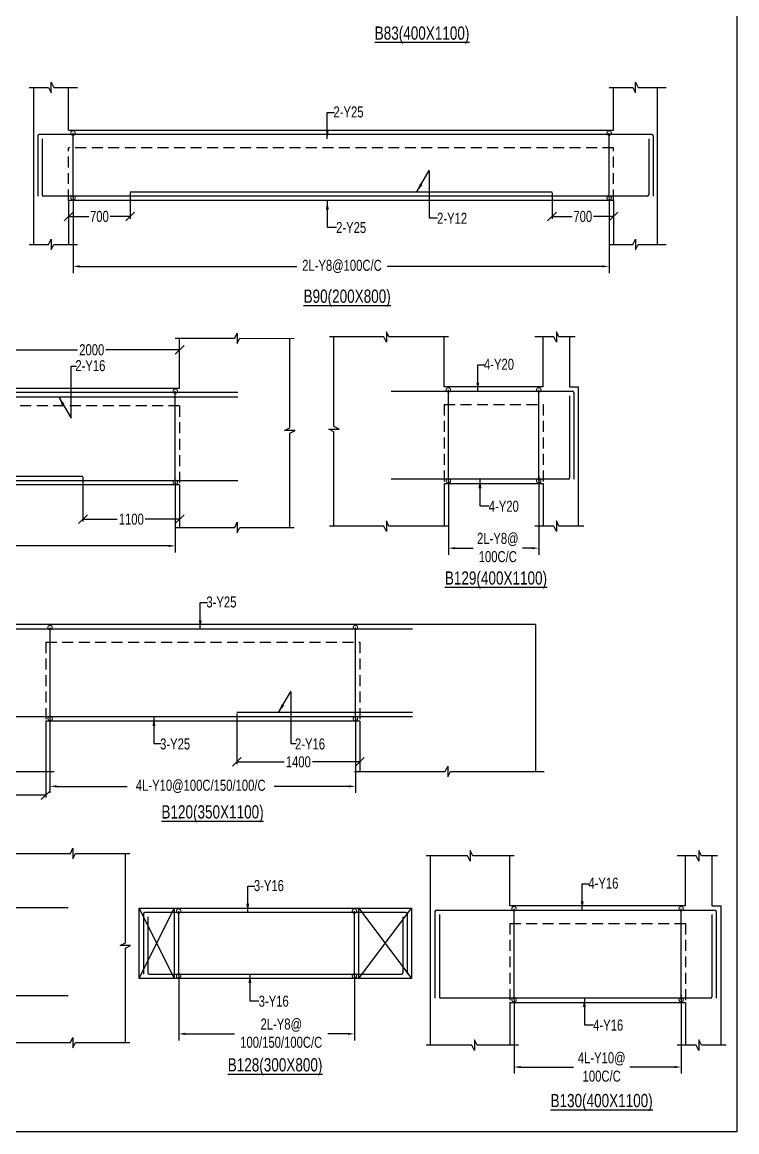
# Model space of a CAD drawing. Header units: millimetres. Extents: x 0 to 31744305, y -21599035 to 0.
# Drawn here: x 31671475 to 31679606, y -21188464 to -21175841 of the extents above; entities that cross this region are included whole.
import ezdxf

# ---------------------------------------------------------------- set-up
doc = ezdxf.new("R2010")
doc.units = ezdxf.units.MM
doc.header["$LTSCALE"] = 1000
doc.header["$MEASUREMENT"] = 0
doc.header["$PDMODE"] = 3
for name, pattern in [('CONTINOUS', [0]), ('CONTINU', [0]), ('HIDDEN', [0.375, 0.25, -0.125])]:
    doc.linetypes.add(name, pattern=pattern)
for name, color, linetype in [('-S-ARROW', 253, 'Continuous'), ('-S-MISC', 8, 'Continuous'), ('-S-STIRUP', 11, 'Continuous'), ('-STR-BEAM', 7, 'CONTINU'), ('-STR-COLUMN', 5, 'HIDDEN'), ('-STR-REINF', 3, 'Continuous'), ('-STR-RF-DIM', 8, 'CONTINOUS'), ('-STR-TEXT', 6, 'Continuous'), ('S-DIM', 7, 'Continuous'), ('SEC TEXT', 9, 'Continuous'), ('SLAB LINE', 254, 'HIDDEN')]:
    doc.layers.add(name, color=color, linetype=linetype)
doc.styles.add('BEAM-LS', font='romans.shx', dxfattribs={"width": 0.8})
doc.styles.add('SOBHA', font='swisscl.ttf')
doc.styles.add('sobha.sed', font='swisscl.ttf')
doc.dimstyles.new('S-50', dxfattribs={"dimscale": 50, "dimtxt": 2.5, "dimasz": 2, "dimexe": 0.5, "dimexo": 0.25, "dimgap": 0.25, "dimtad": 0, "dimdec": 0, "dimrnd": 0.0005, "dimzin": 0, "dimdsep": 46, "dimtxsty": 'sobha.sed', "dimblk": 'OBLIQUE', "dimcen": 0.09, "dimclrd": 8, "dimclre": 8, "dimclrt": 6, "dimadec": 0, "dimazin": 0, "dimtfac": 1, "dimtdec": 0, "dimtofl": 0, "dimtmove": 2, "dimatfit": 3, "dimfxl": 0.18, "dimtolj": 1, "dimtzin": 0, "dimlwd": -1, "dimlwe": -1, "dimarcsym": 0})
doc.dimstyles.new('S-DIM50', dxfattribs={"dimscale": 50, "dimtxt": 2.5, "dimasz": 1.5, "dimexe": 1.5, "dimexo": 1, "dimgap": 0.5, "dimtad": 0, "dimdec": 0, "dimzin": 0, "dimdsep": 46, "dimtxsty": 'SOBHA', "dimcen": 0.09, "dimclrd": 256, "dimclre": 256, "dimclrt": 6, "dimadec": 5, "dimazin": 0, "dimtfac": 1, "dimtdec": 0, "dimtofl": 0, "dimtmove": 0, "dimatfit": 3, "dimfxl": 0.18, "dimtolj": 1, "dimtzin": 0, "dimlwd": -1, "dimlwe": -1, "dimarcsym": 0})
doc.dimstyles.new('STIRUP', dxfattribs={"dimscale": 50, "dimtxt": 2.5, "dimasz": 2.2, "dimexe": 0, "dimexo": 0, "dimgap": 0.5, "dimtad": 0, "dimdec": 0, "dimzin": 0, "dimdsep": 46, "dimtxsty": 'BEAM-LS', "dimblk": 'DOTSMALL', "dimcen": 0.09, "dimclrd": 256, "dimclre": 256, "dimclrt": 256, "dimadec": 5, "dimazin": 0, "dimtfac": 1, "dimtdec": 0, "dimtofl": 0, "dimtmove": 0, "dimatfit": 3, "dimldrblk": 'DOTSMALL', "dimfxl": 0, "dimfxlon": 1, "dimtolj": 1, "dimtzin": 0, "dimlwd": -1, "dimlwe": -1, "dimarcsym": 0})

# ---------------------------------------------------------------- blocks, each defined once
blk = doc.blocks.new('*D145')
at = {"layer": '-STR-RF-DIM', "transparency": 16777216}
for p, q in [((31672054, -21177839), (31672054, -21178694)), ((31678153, -21177845), (31678153, -21178694)), ((31672129, -21178619), (31674600, -21178619)), ((31678078, -21178619), (31675628, -21178619))]:
    blk.add_line(p, q, dxfattribs=at)
for points in [[(31672129, -21178606), (31672129, -21178631), (31672054, -21178619)], [(31678078, -21178606), (31678078, -21178631), (31678153, -21178619)]]:
    blk.add_solid(points, dxfattribs=at)
at = {"layer": 'Defpoints', "color": 0, "transparency": 16777216}
for p in [(31672054, -21177839, 178587), (31678153, -21177845, 178587), (31672054, -21178619)]:
    blk.add_point(p, dxfattribs=at)
at = {"layer": '-STR-RF-DIM', "color": 6, "transparency": 16777216, "insert": (31675114, -21178619), "char_height": 125, "attachment_point": 5, "style": 'SOBHA'}
blk.add_mtext('\\A1;2L-Y8@100C/C', dxfattribs=at)
blk = doc.blocks.new('_DotSmall')
at = {"color": 0, "linetype": 'ByBlock', "const_width": 0.5}
blk.add_lwpolyline([(-0.0625, 0, 1), (0.0625, 0, 1)], format="xyb", close=True, dxfattribs=at)
blk = doc.blocks.new('*D146')
at = {"layer": '-S-STIRUP', "ltscale": 100, "transparency": 16777216}
blk.add_line((31672054, -21177839), (31672054, -21177102), dxfattribs=at)
at = {"layer": 'Defpoints', "color": 0, "linetype": 'CONTINU', "ltscale": 100, "transparency": 16777216}
for p in [(31672054, -21177102), (31672054, -21177102), (31672054, -21177839)]:
    blk.add_point(p, dxfattribs=at)
at = {"layer": '-S-STIRUP', "linetype": 'CONTINU', "ltscale": 100, "transparency": 16777216, "xscale": 100, "yscale": 100, "zscale": 100}
for p, rotation in [((31672054, -21177102), 90), ((31672054, -21177839), 270)]:
    blk.add_blockref('_DotSmall', p, dxfattribs=dict(at, rotation=rotation))
blk = doc.blocks.new('*D144')
at = {"layer": '-S-STIRUP', "ltscale": 100, "transparency": 16777216}
blk.add_line((31678154, -21177839), (31678154, -21177102), dxfattribs=at)
at = {"layer": 'Defpoints', "color": 0, "linetype": 'CONTINU', "ltscale": 100, "transparency": 16777216}
for p in [(31678154, -21177102), (31678154, -21177102), (31678154, -21177839)]:
    blk.add_point(p, dxfattribs=at)
at = {"layer": '-S-STIRUP', "linetype": 'CONTINU', "ltscale": 100, "transparency": 16777216, "xscale": 100, "yscale": 100, "zscale": 100}
for p, rotation in [((31678154, -21177102), 90), ((31678154, -21177839), 270)]:
    blk.add_blockref('_DotSmall', p, dxfattribs=dict(at, rotation=rotation))
blk = doc.blocks.new('_OBLIQUE')
at = {"color": 0, "linetype": 'ByBlock'}
blk.add_line((-0.5, -0.5), (0.5, 0.5), dxfattribs=at)
blk = doc.blocks.new('*D159')
at = {"layer": '-S-STIRUP', "ltscale": 100, "transparency": 16777216}
blk.add_line((31673217, -21181075), (31673217, -21180038), dxfattribs=at)
at = {"layer": 'Defpoints', "color": 0, "linetype": 'CONTINU', "ltscale": 100, "transparency": 16777216}
for p in [(31673217, -21180038), (31673217, -21180038), (31673217, -21181075, 0)]:
    blk.add_point(p, dxfattribs=at)
at = {"layer": '-S-STIRUP', "linetype": 'CONTINU', "ltscale": 100, "transparency": 16777216, "xscale": 100, "yscale": 100, "zscale": 100}
for p, rotation in [((31673217, -21180038), 90), ((31673217, -21181075), 270)]:
    blk.add_blockref('_DotSmall', p, dxfattribs=dict(at, rotation=rotation))
blk = doc.blocks.new('*D161')
at = {"layer": '-STR-RF-DIM', "transparency": 16777216}
for p, q in [((31665717, -21181075), (31665717, -21181873)), ((31673217, -21181075), (31673217, -21181873)), ((31665792, -21181798), (31668575, -21181798)), ((31673142, -21181798), (31670249, -21181798))]:
    blk.add_line(p, q, dxfattribs=at)
for points in [[(31665792, -21181786), (31665792, -21181811), (31665717, -21181798)], [(31673142, -21181786), (31673142, -21181811), (31673217, -21181798)]]:
    blk.add_solid(points, dxfattribs=at)
at = {"layer": 'Defpoints', "color": 0, "transparency": 16777216}
for p in [(31665717, -21181075, 178587), (31673217, -21181075, 178587), (31665717, -21181798)]:
    blk.add_point(p, dxfattribs=at)
at = {"layer": '-STR-RF-DIM', "color": 6, "transparency": 16777216, "insert": (31669412, -21181798), "char_height": 125, "attachment_point": 5, "style": 'SOBHA'}
blk.add_mtext('\\A1;4L-Y10@100/200/100C/C', dxfattribs=at)
blk = doc.blocks.new('*D184')
at = {"layer": '-S-STIRUP', "ltscale": 100, "transparency": 16777216}
blk.add_line((31675267, -21183763), (31675267, -21182727), dxfattribs=at)
at = {"layer": 'Defpoints', "color": 0, "linetype": 'CONTINU', "ltscale": 100, "transparency": 16777216}
for p in [(31675267, -21182727), (31675267, -21182727), (31675267, -21183763)]:
    blk.add_point(p, dxfattribs=at)
at = {"layer": '-S-STIRUP', "linetype": 'CONTINU', "ltscale": 100, "transparency": 16777216, "xscale": 100, "yscale": 100, "zscale": 100}
for p, rotation in [((31675267, -21182727), 90), ((31675267, -21183763), 270)]:
    blk.add_blockref('_DotSmall', p, dxfattribs=dict(at, rotation=rotation))
blk = doc.blocks.new('*D186')
at = {"layer": '-S-STIRUP', "ltscale": 100, "transparency": 16777216}
blk.add_line((31671793, -21183763), (31671793, -21182727), dxfattribs=at)
at = {"layer": 'Defpoints', "color": 0, "linetype": 'CONTINU', "ltscale": 100, "transparency": 16777216}
for p in [(31671793, -21182727), (31671793, -21182727), (31671793, -21183763)]:
    blk.add_point(p, dxfattribs=at)
at = {"layer": '-S-STIRUP', "linetype": 'CONTINU', "ltscale": 100, "transparency": 16777216, "xscale": 100, "yscale": 100, "zscale": 100}
for p, rotation in [((31671793, -21182727), 90), ((31671793, -21183763), 270)]:
    blk.add_blockref('_DotSmall', p, dxfattribs=dict(at, rotation=rotation))
blk = doc.blocks.new('*D188')
at = {"layer": '-STR-RF-DIM', "transparency": 16777216}
for p, q in [((31671791, -21183763), (31671791, -21184609)), ((31675267, -21183763), (31675267, -21184609)), ((31671866, -21184534), (31672671, -21184534)), ((31675192, -21184534), (31674344, -21184534))]:
    blk.add_line(p, q, dxfattribs=at)
for points in [[(31671866, -21184521), (31671866, -21184546), (31671791, -21184534)], [(31675192, -21184521), (31675192, -21184546), (31675267, -21184534)]]:
    blk.add_solid(points, dxfattribs=at)
at = {"layer": 'Defpoints', "color": 0, "transparency": 16777216}
for p in [(31671791, -21183763, 0), (31675267, -21183763, 0), (31675267, -21184534)]:
    blk.add_point(p, dxfattribs=at)
at = {"layer": '-STR-RF-DIM', "color": 6, "transparency": 16777216, "insert": (31673507, -21184534), "char_height": 125, "attachment_point": 5, "style": 'SOBHA'}
blk.add_mtext('\\A1;4L-Y10@100C/150/100/C', dxfattribs=at)
blk = doc.blocks.new('*D207')
at = {"layer": '-STR-RF-DIM', "transparency": 16777216}
for p, q in [((31673256, -21186690), (31673256, -21187425)), ((31675256, -21186690), (31675256, -21187425)), ((31673331, -21187350), (31673893, -21187350)), ((31675181, -21187350), (31674952, -21187350))]:
    blk.add_line(p, q, dxfattribs=at)
for points in [[(31673331, -21187337), (31673331, -21187362), (31673256, -21187350)], [(31675181, -21187337), (31675181, -21187362), (31675256, -21187350)]]:
    blk.add_solid(points, dxfattribs=at)
at = {"layer": 'Defpoints', "color": 0, "transparency": 16777216}
for p in [(31673256, -21186690, 0), (31675256, -21186690, 0), (31675256, -21187350)]:
    blk.add_point(p, dxfattribs=at)
at = {"layer": '-STR-RF-DIM', "color": 6, "transparency": 16777216, "char_height": 125, "attachment_point": 5, "style": 'SOBHA'}
for s, insert in [('\\A1;2L-Y8@', (31674423, -21187251)), ('\\A1;100/150/100C/C', (31674423, -21187446))]:
    blk.add_mtext(s, dxfattribs=dict(at, insert=insert))
blk = doc.blocks.new('*D208')
at = {"layer": '-S-STIRUP', "ltscale": 100, "transparency": 16777216}
blk.add_line((31673256, -21186690), (31673256, -21185953), dxfattribs=at)
at = {"layer": 'Defpoints', "color": 0, "linetype": 'CONTINU', "ltscale": 100, "transparency": 16777216}
for p in [(31673256, -21185953), (31673256, -21185953), (31673256, -21186690, 0)]:
    blk.add_point(p, dxfattribs=at)
at = {"layer": '-S-STIRUP', "linetype": 'CONTINU', "ltscale": 100, "transparency": 16777216, "xscale": 100, "yscale": 100, "zscale": 100}
for p, rotation in [((31673256, -21185953), 90), ((31673256, -21186690), 270)]:
    blk.add_blockref('_DotSmall', p, dxfattribs=dict(at, rotation=rotation))
blk = doc.blocks.new('*D209')
at = {"layer": '-S-STIRUP', "ltscale": 100, "transparency": 16777216}
blk.add_line((31675256, -21186690), (31675256, -21185953), dxfattribs=at)
at = {"layer": 'Defpoints', "color": 0, "linetype": 'CONTINU', "ltscale": 100, "transparency": 16777216}
for p in [(31675256, -21185953), (31675256, -21185953), (31675256, -21186690, 0)]:
    blk.add_point(p, dxfattribs=at)
at = {"layer": '-S-STIRUP', "linetype": 'CONTINU', "ltscale": 100, "transparency": 16777216, "xscale": 100, "yscale": 100, "zscale": 100}
for p, rotation in [((31675256, -21185953), 90), ((31675256, -21186690), 270)]:
    blk.add_blockref('_DotSmall', p, dxfattribs=dict(at, rotation=rotation))
blk = doc.blocks.new('*D210')
at = {"layer": '-STR-RF-DIM', "transparency": 16777216}
for p, q in [((31676325, -21181059), (31676325, -21181899)), ((31677353, -21181002), (31677353, -21181899)), ((31676400, -21181824), (31676605, -21181824)), ((31677278, -21181824), (31677168, -21181824))]:
    blk.add_line(p, q, dxfattribs=at)
for points in [[(31676400, -21181812), (31676400, -21181837), (31676325, -21181824)], [(31677278, -21181812), (31677278, -21181837), (31677353, -21181824)]]:
    blk.add_solid(points, dxfattribs=at)
at = {"layer": 'Defpoints', "color": 0, "transparency": 16777216}
for p in [(31676325, -21181059, 178587), (31677353, -21181002, 178587), (31676325, -21181824)]:
    blk.add_point(p, dxfattribs=at)
at = {"layer": '-STR-RF-DIM', "color": 6, "transparency": 16777216, "char_height": 125, "attachment_point": 5, "style": 'SOBHA'}
for s, insert in [('\\A1;2L-Y8@', (31676887, -21181725)), ('\\A1;100C/C', (31676887, -21181921))]:
    blk.add_mtext(s, dxfattribs=dict(at, insert=insert))
blk = doc.blocks.new('*D211')
at = {"layer": '-S-STIRUP', "ltscale": 100, "transparency": 16777216}
blk.add_line((31677353, -21181059), (31677353, -21180023), dxfattribs=at)
at = {"layer": 'Defpoints', "color": 0, "linetype": 'CONTINU', "ltscale": 100, "transparency": 16777216}
for p in [(31677353, -21180023), (31677353, -21180023), (31677353, -21181059)]:
    blk.add_point(p, dxfattribs=at)
at = {"layer": '-S-STIRUP', "linetype": 'CONTINU', "ltscale": 100, "transparency": 16777216, "xscale": 100, "yscale": 100, "zscale": 100}
for p, rotation in [((31677353, -21180023), 90), ((31677353, -21181059), 270)]:
    blk.add_blockref('_DotSmall', p, dxfattribs=dict(at, rotation=rotation))
blk = doc.blocks.new('*D212')
at = {"layer": '-S-STIRUP', "ltscale": 100, "transparency": 16777216}
blk.add_line((31676325, -21181059), (31676325, -21180023), dxfattribs=at)
at = {"layer": 'Defpoints', "color": 0, "linetype": 'CONTINU', "ltscale": 100, "transparency": 16777216}
for p in [(31676325, -21180023), (31676325, -21180023), (31676325, -21181059)]:
    blk.add_point(p, dxfattribs=at)
at = {"layer": '-S-STIRUP', "linetype": 'CONTINU', "ltscale": 100, "transparency": 16777216, "xscale": 100, "yscale": 100, "zscale": 100}
for p, rotation in [((31676325, -21180023), 90), ((31676325, -21181059), 270)]:
    blk.add_blockref('_DotSmall', p, dxfattribs=dict(at, rotation=rotation))
blk = doc.blocks.new('*D213')
at = {"layer": '-STR-RF-DIM', "transparency": 16777216}
for p, q in [((31677072, -21186962), (31677072, -21187802)), ((31678973, -21186906), (31678973, -21187802)), ((31677147, -21187727), (31677747, -21187727)), ((31678898, -21187727), (31678390, -21187727))]:
    blk.add_line(p, q, dxfattribs=at)
for points in [[(31677147, -21187715), (31677147, -21187740), (31677072, -21187727)], [(31678898, -21187715), (31678898, -21187740), (31678973, -21187727)]]:
    blk.add_solid(points, dxfattribs=at)
at = {"layer": 'Defpoints', "color": 0, "transparency": 16777216}
for p in [(31677072, -21186962, 178587), (31678973, -21186906, 178587), (31677072, -21187727)]:
    blk.add_point(p, dxfattribs=at)
at = {"layer": '-STR-RF-DIM', "color": 6, "transparency": 16777216, "insert": (31678069, -21187727), "char_height": 125, "attachment_point": 5, "style": 'SOBHA'}
blk.add_mtext('\\A1;4L-Y10@\\P100C/C', dxfattribs=at)
blk = doc.blocks.new('*D214')
at = {"layer": '-S-STIRUP', "ltscale": 100, "transparency": 16777216}
blk.add_line((31678973, -21186962), (31678973, -21185926), dxfattribs=at)
at = {"layer": 'Defpoints', "color": 0, "linetype": 'CONTINU', "ltscale": 100, "transparency": 16777216}
for p in [(31678973, -21185926), (31678973, -21185926), (31678973, -21186962)]:
    blk.add_point(p, dxfattribs=at)
at = {"layer": '-S-STIRUP', "linetype": 'CONTINU', "ltscale": 100, "transparency": 16777216, "xscale": 100, "yscale": 100, "zscale": 100}
for p, rotation in [((31678973, -21185926), 90), ((31678973, -21186962), 270)]:
    blk.add_blockref('_DotSmall', p, dxfattribs=dict(at, rotation=rotation))
blk = doc.blocks.new('*D215')
at = {"layer": '-S-STIRUP', "ltscale": 100, "transparency": 16777216}
blk.add_line((31677072, -21186962), (31677072, -21185926), dxfattribs=at)
at = {"layer": 'Defpoints', "color": 0, "linetype": 'CONTINU', "ltscale": 100, "transparency": 16777216}
for p in [(31677072, -21185926), (31677072, -21185926), (31677072, -21186962)]:
    blk.add_point(p, dxfattribs=at)
at = {"layer": '-S-STIRUP', "linetype": 'CONTINU', "ltscale": 100, "transparency": 16777216, "xscale": 100, "yscale": 100, "zscale": 100}
for p, rotation in [((31677072, -21185926), 90), ((31677072, -21186962), 270)]:
    blk.add_blockref('_DotSmall', p, dxfattribs=dict(at, rotation=rotation))
blk = doc.blocks.new('*D430')
at = {"color": 8, "transparency": 16777216}
for p, q in [((31671267, -21180122), (31671267, -21179543)), ((31673267, -21179993), (31673267, -21179543)), ((31671267, -21179568), (31672106, -21179568)), ((31673267, -21179568), (31672428, -21179568))]:
    blk.add_line(p, q, dxfattribs=at)
at = {"layer": 'Defpoints', "color": 0, "transparency": 16777216}
for p in [(31673267, -21179568), (31673267, -21180005, 0), (31671267, -21180134, 0)]:
    blk.add_point(p, dxfattribs=at)
at = {"color": 8, "transparency": 16777216, "xscale": 100, "yscale": 100, "zscale": 100, "rotation": 180}
blk.add_blockref('_OBLIQUE', (31671267, -21179568), dxfattribs=at)
at = {"color": 8, "transparency": 16777216, "xscale": 100, "yscale": 100, "zscale": 100}
blk.add_blockref('_OBLIQUE', (31673267, -21179568), dxfattribs=at)
at = {"color": 6, "transparency": 16777216, "insert": (31672267, -21179568), "char_height": 125, "attachment_point": 5, "style": 'sobha.sed'}
blk.add_mtext('\\A1;2000', dxfattribs=at)
blk = doc.blocks.new('*D433')
at = {"color": 8, "transparency": 16777216}
for p, q in [((31672167, -21181018), (31672167, -21181520)), ((31673267, -21181120), (31673267, -21181520)), ((31672167, -21181495), (31672558, -21181495)), ((31673267, -21181495), (31672876, -21181495))]:
    blk.add_line(p, q, dxfattribs=at)
at = {"layer": 'Defpoints', "color": 0, "transparency": 16777216}
for p in [(31672167, -21181005, 0), (31673267, -21181108, 0), (31673267, -21181495)]:
    blk.add_point(p, dxfattribs=at)
at = {"color": 8, "transparency": 16777216, "xscale": 100, "yscale": 100, "zscale": 100, "rotation": 180}
blk.add_blockref('_OBLIQUE', (31672167, -21181495), dxfattribs=at)
at = {"color": 8, "transparency": 16777216, "xscale": 100, "yscale": 100, "zscale": 100}
blk.add_blockref('_OBLIQUE', (31673267, -21181495), dxfattribs=at)
at = {"color": 6, "transparency": 16777216, "insert": (31672717, -21181495), "char_height": 125, "attachment_point": 5, "style": 'sobha.sed'}
blk.add_mtext('\\A1;1100', dxfattribs=at)
blk = doc.blocks.new('*D434')
at = {"color": 8, "transparency": 16777216}
for p, q in [((31673917, -21183706), (31673917, -21184281)), ((31675317, -21183806), (31675317, -21184281)), ((31673917, -21184256), (31674458, -21184256)), ((31675317, -21184256), (31674777, -21184256))]:
    blk.add_line(p, q, dxfattribs=at)
at = {"layer": 'Defpoints', "color": 0, "transparency": 16777216}
for p in [(31673917, -21183694, 0), (31675317, -21183794, 0), (31675317, -21184256)]:
    blk.add_point(p, dxfattribs=at)
at = {"color": 8, "transparency": 16777216, "xscale": 100, "yscale": 100, "zscale": 100, "rotation": 180}
blk.add_blockref('_OBLIQUE', (31673917, -21184256), dxfattribs=at)
at = {"color": 8, "transparency": 16777216, "xscale": 100, "yscale": 100, "zscale": 100}
blk.add_blockref('_OBLIQUE', (31675317, -21184256), dxfattribs=at)
at = {"color": 6, "transparency": 16777216, "insert": (31674617, -21184256), "char_height": 125, "attachment_point": 5, "style": 'sobha.sed'}
blk.add_mtext('\\A1;1400', dxfattribs=at)
blk = doc.blocks.new('*D703')
at = {"color": 8, "transparency": 16777216}
for p, q in [((31672704, -21177781), (31672704, -21178076)), ((31672004, -21177881), (31672004, -21178076)), ((31672004, -21178051), (31672233, -21178051)), ((31672704, -21178051), (31672475, -21178051))]:
    blk.add_line(p, q, dxfattribs=at)
at = {"layer": 'Defpoints', "color": 0, "transparency": 16777216}
for p in [(31672704, -21177769, 0), (31672004, -21177869, 0), (31672704, -21178051)]:
    blk.add_point(p, dxfattribs=at)
at = {"color": 8, "transparency": 16777216, "xscale": 100, "yscale": 100, "zscale": 100, "rotation": 180}
blk.add_blockref('_OBLIQUE', (31672004, -21178051), dxfattribs=at)
at = {"color": 8, "transparency": 16777216, "xscale": 100, "yscale": 100, "zscale": 100}
blk.add_blockref('_OBLIQUE', (31672704, -21178051), dxfattribs=at)
at = {"color": 6, "transparency": 16777216, "insert": (31672354, -21178051), "char_height": 125, "attachment_point": 5, "style": 'sobha.sed'}
blk.add_mtext('\\A1;700', dxfattribs=at)
blk = doc.blocks.new('*D704')
at = {"color": 8, "transparency": 16777216}
for p, q in [((31677504, -21177781), (31677504, -21178076)), ((31678204, -21177881), (31678204, -21178076)), ((31677504, -21178051), (31677733, -21178051)), ((31678204, -21178051), (31677976, -21178051))]:
    blk.add_line(p, q, dxfattribs=at)
at = {"layer": 'Defpoints', "color": 0, "transparency": 16777216}
for p in [(31677504, -21177769, 0), (31678204, -21177869, 0), (31677504, -21178051)]:
    blk.add_point(p, dxfattribs=at)
at = {"color": 8, "transparency": 16777216, "xscale": 100, "yscale": 100, "zscale": 100, "rotation": 180}
blk.add_blockref('_OBLIQUE', (31677504, -21178051), dxfattribs=at)
at = {"color": 8, "transparency": 16777216, "xscale": 100, "yscale": 100, "zscale": 100}
blk.add_blockref('_OBLIQUE', (31678204, -21178051), dxfattribs=at)
at = {"color": 6, "transparency": 16777216, "insert": (31677854, -21178051), "char_height": 125, "attachment_point": 5, "style": 'sobha.sed'}
blk.add_mtext('\\A1;700', dxfattribs=at)
blk = doc.blocks.new('*D1047')
at = {"layer": 'Defpoints', "color": 0, "transparency": 16777216}
for p in [(31669743, -21184365, 0), (31671743, -21184365, 0), (31671743, -21184635)]:
    blk.add_point(p, dxfattribs=at)
at = {"layer": 'S-DIM', "color": 8, "transparency": 16777216}
for p, q in [((31669743, -21184377), (31669743, -21184660)), ((31671743, -21184377), (31671743, -21184660)), ((31669743, -21184635), (31670583, -21184635)), ((31671743, -21184635), (31670904, -21184635))]:
    blk.add_line(p, q, dxfattribs=at)
at = {"layer": 'S-DIM', "color": 8, "transparency": 16777216, "xscale": 100, "yscale": 100, "zscale": 100, "rotation": 180}
blk.add_blockref('_OBLIQUE', (31669743, -21184635), dxfattribs=at)
at = {"layer": 'S-DIM', "color": 8, "transparency": 16777216, "xscale": 100, "yscale": 100, "zscale": 100}
blk.add_blockref('_OBLIQUE', (31671743, -21184635), dxfattribs=at)
at = {"layer": 'S-DIM', "color": 6, "transparency": 16777216, "insert": (31670743, -21184635), "char_height": 125, "attachment_point": 5, "style": 'sobha.sed'}
blk.add_mtext('\\A1;2000', dxfattribs=at)

msp = doc.modelspace()

# ---------------------------------------------------------------- linework, layer by layer
at = {"layer": '-S-MISC', "linetype": 'ByBlock', "ltscale": 1000, "elevation": 0}
for points in [[(31671554, -21176584.2), (31671774, -21176584.2), (31671803.9, -21176643.9), (31671803.9, -21176523.7), (31671833.8, -21176584.2), (31672104.1, -21176584.2)], [(31678154, -21176584.2), (31678424.2, -21176584.2), (31678454, -21176643.9), (31678454, -21176523.7), (31678483.9, -21176584.2), (31678804.2, -21176584.2)], [(31671554, -21178368.5), (31671774, -21178368.5), (31671803.9, -21178308.9), (31671803.9, -21178429), (31671833.8, -21178368.5), (31672104.1, -21178368.5)], [(31678154, -21178368.5), (31678424.2, -21178368.5), (31678454, -21178308.9), (31678454, -21178429), (31678483.9, -21178368.5), (31678804.2, -21178368.5)], [(31674519.3, -21181589.7), (31674520.1, -21180515.8), (31674579.7, -21180486), (31674459.6, -21180486), (31674520.1, -21180456.1), (31674519.5, -21179436.9)], [(31675023, -21181574.2), (31675022.3, -21180500.4), (31674962.6, -21180470.5), (31675082.8, -21180470.5), (31675022.3, -21180440.6), (31675022.8, -21179421.5)], [(31676325.4, -21179421.5), (31675648.9, -21179421.5), (31675619, -21179361.8), (31675619, -21179482), (31675589.2, -21179421.5), (31674973, -21179421.7)], [(31677765.7, -21179421.5), (31677582.9, -21179421.5), (31677553.1, -21179361.8), (31677553.1, -21179482), (31677523.2, -21179421.5), (31677306.5, -21179421.5)], [(31673218.5, -21181589.7), (31673893.4, -21181589.7), (31673923.3, -21181530), (31673923.3, -21181650.2), (31673953.2, -21181589.7), (31674569.3, -21181589.9)], [(31676323.9, -21181574.2), (31675648.9, -21181574.2), (31675619, -21181514.6), (31675619, -21181634.7), (31675589.2, -21181574.2), (31674973, -21181574.5)], [(31677865.7, -21181574.2), (31677583, -21181574.2), (31677553.1, -21181514.6), (31677553.1, -21181634.7), (31677523.2, -21181574.2), (31677306.6, -21181574.2)], [(31669680.9, -21184364.6), (31670713.6, -21184364.2), (31670743.4, -21184304.5), (31670743.4, -21184424.7), (31670773.3, -21184364.2), (31671839.3, -21184364.6)], [(31675254.9, -21184364.6), (31676287.6, -21184364.2), (31676317.4, -21184304.5), (31676317.4, -21184424.7), (31676347.3, -21184364.2), (31677413.3, -21184364.6)], [(31671346.9, -21185296.5), (31672023.4, -21185296.5), (31672053.3, -21185236.8), (31672053.3, -21185357), (31672083.1, -21185296.5), (31672699.3, -21185296.7)], [(31672649.3, -21187449.3), (31672650, -21186375.4), (31672709.7, -21186345.5), (31672589.5, -21186345.5), (31672650, -21186315.7), (31672649.5, -21185296.5)], [(31677072.2, -21185324.5), (31676602.2, -21185324.1), (31676572.4, -21185264.5), (31676572.4, -21185384.6), (31676542.5, -21185324.1), (31676072.4, -21185324.5)], [(31679385.9, -21185324.5), (31679203.2, -21185324.5), (31679173.3, -21185264.9), (31679173.3, -21185385.1), (31679143.5, -21185324.5), (31678926.8, -21185324.5)], [(31671348.5, -21187449.3), (31672023.4, -21187449.3), (31672053.3, -21187389.6), (31672053.3, -21187509.8), (31672083.1, -21187449.3), (31672699.3, -21187449.5)], [(31677122.4, -21187477.2), (31676652.2, -21187476.8), (31676622.4, -21187417.1), (31676622.4, -21187537.3), (31676592.5, -21187476.8), (31676072.4, -21187477.2)], [(31679485.9, -21187477.3), (31679203.2, -21187477.3), (31679173.3, -21187417.7), (31679173.3, -21187537.8), (31679143.5, -21187477.3), (31678926.8, -21187477.3)]]:
    msp.add_lwpolyline(points, dxfattribs=at)
at = {"layer": '-S-MISC', "linetype": 'ByBlock', "ltscale": 1000}
msp.add_lwpolyline([(31673216.9, -21179436.9), (31673893.4, -21179436.9), (31673923.3, -21179377.3), (31673923.3, -21179497.4), (31673953.2, -21179436.9), (31674569.3, -21179437.2)], dxfattribs=at)
at = {"layer": '-STR-BEAM'}
for p, q in [((31672004, -21177068.8, 0), (31678204, -21177068.8, 0)), ((31665666.9, -21180005.1, 0), (31673266.9, -21180005.1, 0)), ((31677402.4, -21179989.6, 0), (31676275.4, -21179989.6, 0)), ((31677317.4, -21182693.7, 0), (31662470.5, -21182693.7)), ((31675317.4, -21183793.7, 0), (31671743.4, -21183793.7, 0)), ((31672806.3, -21186720.1, 0), (31673206.3, -21185920.1, 0)), ((31672806.3, -21185920.1, 0), (31673206.3, -21186720.1, 0)), ((31673206.3, -21185920.1, 0), (31675306.5, -21185920.1, 0)), ((31675306.5, -21186720.1, 0), (31675906.5, -21185920.1, 0)), ((31675306.5, -21185920.1, 0), (31675906.5, -21186720.1, 0)), ((31679022.6, -21185892.7, 0), (31677022.4, -21185892.7, 0))]:
    msp.add_line(p, q, dxfattribs=at)
at = {"layer": '-STR-BEAM', "elevation": 0}
for points in [[(31679606.4, -21188463.8), (31644306.4, -21188463.8), (31644306.4, -21159763.8), (31679606.4, -21159763.8)], [(31672806.3, -21185920.1), (31673206.3, -21185920.1), (31673206.3, -21186720.1), (31672806.3, -21186720.1)], [(31675306.5, -21185920.1), (31675906.5, -21185920.1), (31675906.5, -21186720.1), (31675306.5, -21186720.1)]]:
    msp.add_lwpolyline(points, close=True, dxfattribs=at)
for points in [[(31678204, -21177868.8), (31672004, -21177868.8)], [(31673266.9, -21181105.1), (31665666.9, -21181105.1)], [(31676275.4, -21181089.6), (31677402.4, -21181089.6)], [(31675366.8, -21186720.1), (31673206.3, -21186720.1)], [(31677022.4, -21186992.7), (31679022.6, -21186992.7)]]:
    msp.add_lwpolyline(points, dxfattribs=at)
at = {"layer": '-STR-COLUMN', "linetype": 'Continuous', "ltscale": 10}
for p, q in [((31671604, -21176584.2, 0), (31671604, -21178368.5, 0)), ((31672004, -21177068.8, 0), (31672004, -21176584.2, 0)), ((31678204, -21177068.8, 0), (31678204, -21176584.2, 0)), ((31678704, -21178368.5, 0), (31678704, -21176584.2, 0)), ((31672004, -21177868.8, 0), (31672004, -21178368.5, 0)), ((31678204, -21177868.8, 0), (31678204, -21178368.5, 0)), ((31673266.9, -21180005.1, 0), (31673266.9, -21179436.9, 0)), ((31676275.4, -21179989.6, 0), (31676275.4, -21179421.5, 0)), ((31677402.4, -21179989.6, 0), (31677402.4, -21179421.5, 0)), ((31677702.4, -21179421.5, 0), (31677702.4, -21179989.6, 0)), ((31677702.4, -21179989.6, 0), (31677803.1, -21179989.6, 0)), ((31677803.1, -21179989.6, 0), (31677803.1, -21181574.2, 0)), ((31673266.9, -21181105.1, 0), (31673266.9, -21181589.7, 0)), ((31676275.4, -21181089.6, 0), (31676275.4, -21181574.2, 0)), ((31677402.4, -21181089.6, 0), (31677402.4, -21181574.2, 0)), ((31677317.4, -21182693.7, 0), (31677317.4, -21184364.6, 0)), ((31671743.4, -21183793.7, 0), (31671743.4, -21184364.6, 0)), ((31675317.4, -21183793.7, 0), (31675317.4, -21184364.6, 0)), ((31676122.4, -21187477.3, 0), (31676122.4, -21185324.5, 0)), ((31677022.4, -21185892.7, 0), (31677022.4, -21185324.5, 0)), ((31679022.6, -21185892.7, 0), (31679022.6, -21185324.5, 0)), ((31679322.6, -21185324.5, 0), (31679322.6, -21185892.7, 0)), ((31679322.6, -21185892.7, 0), (31679423.4, -21185892.7, 0)), ((31679423.4, -21185892.7, 0), (31679423.4, -21187477.3, 0)), ((31677022.4, -21186992.7, 0), (31677022.4, -21187477.3, 0)), ((31679022.6, -21186992.7, 0), (31679022.6, -21187477.3, 0))]:
    msp.add_line(p, q, dxfattribs=at)
at = {"layer": '-STR-REINF', "ltscale": 10}
for p, q in [((31671654, -21177133.8, 0), (31671654, -21177819.5, 0)), ((31678639, -21177118.8, 0), (31671669, -21177118.8, 0)), ((31678654, -21177133.8, 0), (31678654, -21177819.5, 0)), ((31671704, -21177168.8, 0), (31671704, -21177803.8, 0)), ((31678604, -21177168.8, 0), (31678604, -21177803.8, 0)), ((31673927.3, -21180055.1, 0), (31665066.9, -21180055.1, 0)), ((31675675.4, -21180039.6, 0), (31677738.1, -21180039.6, 0)), ((31677753.1, -21180054.6, 0), (31677753.1, -21181040.3, 0)), ((31673927.3, -21180105.1, 0), (31671266.9, -21180105.1, 0)), ((31677703.1, -21180089.6, 0), (31677703.1, -21181024.6, 0)), ((31665066.9, -21181055.1, 0), (31673927.3, -21181055.1, 0)), ((31666766.9, -21181005.1, 0), (31672166.9, -21181005.1, 0)), ((31677688.1, -21181039.6, 0), (31675675.4, -21181039.6, 0)), ((31663123.4, -21182743.7, 0), (31675917.4, -21182743.7, 0)), ((31675917.4, -21183693.7, 0), (31673917.4, -21183693.7, 0)), ((31675917.4, -21183743.7, 0), (31663123.4, -21183743.7, 0)), ((31671996.9, -21185914.7, 0), (31644602.9, -21185914.7, 0)), ((31672856.3, -21185985.1, 0), (31672856.3, -21186670.7, 0)), ((31675841.5, -21185970.1, 0), (31672871.3, -21185970.1, 0)), ((31675856.5, -21185985.1, 0), (31675856.5, -21186670.7, 0)), ((31676172.3, -21185957.7, 0), (31676172.3, -21186943.4, 0)), ((31676187.3, -21185942.7, 0), (31679358.4, -21185942.7, 0)), ((31676222.3, -21185992.7, 0), (31676222.3, -21186927.7, 0)), ((31679323.4, -21185992.7, 0), (31679323.4, -21186927.7, 0)), ((31679373.4, -21185957.7, 0), (31679373.4, -21186943.4, 0)), ((31672906.3, -21186020.1, 0), (31672906.3, -21186655.1, 0)), ((31675806.5, -21186020.1, 0), (31675806.5, -21186655.1, 0)), ((31672921.3, -21186670.1, 0), (31675791.5, -21186670.1, 0)), ((31644652.9, -21186914.7, 0), (31671996.9, -21186914.7, 0)), ((31679308.4, -21186942.7, 0), (31676237.3, -21186942.7, 0))]:
    msp.add_line(p, q, dxfattribs=at)
at = {"layer": '-STR-REINF', "ltscale": 10, "elevation": 0}
for points in [[(31672703.9, -21177768.8), (31677504.5, -21177768.8)], [(31678589, -21177818.8), (31671719, -21177818.8)]]:
    msp.add_lwpolyline(points, dxfattribs=at)
at = {"layer": '-STR-REINF', "ltscale": 10}
for centre, start, end in [((31671669, -21177133.8, 0), 90, 180), ((31678639, -21177133.8, 0), 0, 90), ((31671719, -21177803.8, 0), 180, 270), ((31678589, -21177803.8, 0), 270, 0), ((31677738.1, -21180054.6, 0), 0, 90), ((31677688.1, -21181024.6, 0), 270, 0), ((31672871.3, -21185985.1, 0), 90, 180), ((31675841.5, -21185985.1, 0), 0, 90), ((31676187.3, -21185957.7, 0), 90, 180), ((31679358.4, -21185957.7, 0), 0, 90), ((31672921.3, -21186655.1, 0), 180, 270), ((31675791.5, -21186655.1, 0), 270, 0), ((31676237.3, -21186927.7, 0), 180, 270), ((31679308.4, -21186927.7, 0), 270, 0)]:
    msp.add_arc(centre, 15, start, end, dxfattribs=at)
at = {"layer": 'SLAB LINE', "color": 8, "linetype": 'HIDDEN', "ltscale": 0.5}
for p, q in [((31678204, -21177268.8, 0), (31672004, -21177268.8, 0)), ((31672004, -21177868.8, 0), (31672004, -21177268.8, 0)), ((31678204, -21177868.8, 0), (31678204, -21177268.8, 0)), ((31676275.4, -21180189.6, 0), (31677402.4, -21180189.6, 0)), ((31676275.4, -21180189.6, 0), (31676275.4, -21181089.6, 0)), ((31677402.4, -21180189.6, 0), (31677402.4, -21181089.6, 0)), ((31673266.8, -21180205.1, 0), (31665666.9, -21180205.1, 0)), ((31673266.8, -21180205.1, 0), (31673266.8, -21181105.1, 0)), ((31671743.4, -21182893.7, 0), (31675317.4, -21182893.7, 0)), ((31671743.4, -21182893.7, 0), (31671743.4, -21183793.7, 0)), ((31675317.4, -21182893.7, 0), (31675317.4, -21183793.7, 0)), ((31677022.4, -21186092.7, 0), (31679022.6, -21186092.7, 0)), ((31677022.4, -21186092.7, 0), (31677022.4, -21186992.7, 0)), ((31679022.6, -21186092.7, 0), (31679022.6, -21186992.7, 0))]:
    msp.add_line(p, q, dxfattribs=at)

# ---------------------------------------------------------------- texts
at = {"layer": '-STR-TEXT', "color": 6, "style": 'SOBHA'}
for s, p in [('2-Y25', (31675017.2, -21176924, 0)), ('2-Y12', (31676196.2, -21178134.3, 0)), ('2-Y25', (31675047.3, -21178238.8, 0)), ('2-Y16', (31672080.1, -21179810.5, 0)), ('4-Y20', (31676729.3, -21179794.8, 0)), ('4-Y20', (31676784, -21181409.7, 0)), ('3-Y25', (31673571.4, -21182498.9, 0)), ('3-Y25', (31673044.4, -21184114.2, 0)), ('2-Y16', (31674579.5, -21184114, 0)), ('3-Y16', (31674111.7, -21185725.2, 0)), ('4-Y16', (31677917.2, -21185697.9, 0)), ('3-Y16', (31674166.4, -21187040.1, 0)), ('4-Y16', (31677971.9, -21187312.7, 0))]:
    msp.add_text(s, height=125, dxfattribs=at).set_placement(p)
at = {"layer": 'SEC TEXT', "color": 4, "linetype": 'ByBlock', "style": 'sobha.sed'}
for s, rotation, p in [('%%UB83(400X1100)', 359.98928, (31675486.5, -21176039.4, 0)), ('%%UB90(200X800)', 0.01072, (31674677.1, -21179032.9, 0)), ('%%UB129(400X1100)', 0.01072, (31676284.8, -21182238.6, 0)), ('%%UB120(350X1100)', 0.01072, (31673060.1, -21184899.6, 0)), ('%%UB128(300X800)', 359.98928, (31673814.2, -21187776.4, 0)), ('%%UB130(400X1100)', 0.01072, (31677486.9, -21188183.4, 0))]:
    msp.add_text(s, height=150, rotation=rotation, dxfattribs=at).set_placement(p)

# ---------------------------------------------------------------- dimensions: what is measured, and where the dimension line sits
at = {"layer": '-S-STIRUP', "linetype": 'CONTINU', "ltscale": 100}
for base, p1, p2, picture, middle in [((31672054, -21177101.8, 178586.6), (31672054, -21177838.5, 178586.6), (31672054, -21177101.8, 178586.6), '*D146', (31672054, -21177470.2, 178586.6)), ((31678154, -21177101.8, 178586.6), (31678154, -21177838.5, 178586.6), (31678154, -21177101.8, 178586.6), '*D144', (31678154, -21177470.2, 178586.6)), ((31673216.9, -21180038.1, 178586.6), (31673216.9, -21181074.8, 178586.6), (31673216.9, -21180038.1, 178586.6), '*D159', (31673216.9, -21180556.5, 178586.6)), ((31676324.5, -21180022.6, 178586.6), (31676324.5, -21181059.4, 178586.6), (31676324.5, -21180022.6, 178586.6), '*D212', (31676324.5, -21180541, 178586.6)), ((31677352.6, -21180022.6, 178586.6), (31677352.6, -21181059.4, 178586.6), (31677352.6, -21180022.6, 178586.6), '*D211', (31677352.6, -21180541, 178586.6)), ((31671793.4, -21182726.7, 0), (31671793.4, -21183763.4, 0), (31671793.4, -21182726.7, 0), '*D186', (31671793.4, -21183245.1, 0)), ((31675267.4, -21182726.7, 0), (31675267.4, -21183763.4, 0), (31675267.4, -21182726.7, 0), '*D184', (31675267.4, -21183245.1, 0)), ((31673256.3, -21185953.1, 0), (31673256.3, -21186689.8, 0), (31673256.3, -21185953.1, 0), '*D208', (31673256.3, -21186321.4, 0)), ((31675256.5, -21185953.1, 0), (31675256.5, -21186689.8, 0), (31675256.5, -21185953.1, 0), '*D209', (31675256.5, -21186321.4, 0)), ((31677071.5, -21185925.7, 178586.6), (31677071.5, -21186962.5, 178586.6), (31677071.5, -21185925.7, 178586.6), '*D215', (31677071.5, -21186444.1, 178586.6)), ((31678972.8, -21185925.7, 178586.6), (31678972.8, -21186962.5, 178586.6), (31678972.8, -21185925.7, 178586.6), '*D214', (31678972.8, -21186444.1, 178586.6))]:
    dim = msp.add_linear_dim(base=base, p1=p1, p2=p2, angle=90, text=' ', dimstyle='STIRUP', override={"dimasz": 2}, dxfattribs=at)
    dim.commit()
    dim.dimension.update_dxf_attribs({"geometry": picture, "text_midpoint": middle})
at = {"layer": '-STR-RF-DIM'}
for base, p1, p2, text, picture, middle in [((31672054, -21178618.6, 0), (31678153.1, -21177844.7, 178586.6), (31672054, -21177838.5, 178586.6), '2L-Y8@100C/C', '*D145', (31675114.2, -21178618.6, 0)), ((31665716.9, -21181798.4, 0), (31673216.9, -21181074.8, 178586.6), (31665716.9, -21181074.8, 178586.6), '4L-Y10@100/200/100C/C', '*D161', (31669412, -21181798.4, 0)), ((31676324.5, -21181824.3, 0), (31677352.6, -21181002.4, 178586.6), (31676324.5, -21181059.4, 178586.6), '2L-Y8@\\X100C/C', '*D210', (31676887, -21181824.3, 0)), ((31677071.5, -21187727.4, 0), (31678972.8, -21186905.5, 178586.6), (31677071.5, -21186962.5, 178586.6), '4L-Y10@\\X100C/C', '*D213', (31678068.6, -21187727.4, 0))]:
    dim = msp.add_linear_dim(base=base, p1=p1, p2=p2, angle=180, text=text, dimstyle='S-DIM50', override={"dimscale": 1, "dimtxt": 125, "dimasz": 75, "dimexe": 75, "dimexo": 0, "dimgap": 25, "dimsah": 1, "dimcen": 4.5, "dimfxl": 75}, dxfattribs=at)
    dim.commit()
    dim.dimension.update_dxf_attribs({"geometry": picture, "text_midpoint": middle, "dimtype": 160})
for base, p1, p2, text, picture, middle in [((31675267.4, -21184533.7, 0), (31671791.4, -21183763.4, 0), (31675267.4, -21183763.4, 0), '4L-Y10@100C/150/100/C', '*D188', (31673507.4, -21184533.7, 0)), ((31675256.5, -21187349.8, 0), (31673256.3, -21186689.8, 0), (31675256.5, -21186689.8, 0), '2L-Y8@\\X100/150/100C/C', '*D207', (31674422.8, -21187349.8, 0))]:
    dim = msp.add_linear_dim(base=base, p1=p1, p2=p2, text=text, dimstyle='S-DIM50', override={"dimscale": 1, "dimtxt": 125, "dimasz": 75, "dimexe": 75, "dimexo": 0, "dimgap": 25, "dimsah": 1, "dimcen": 4.5, "dimfxl": 75}, dxfattribs=at)
    dim.commit()
    dim.dimension.update_dxf_attribs({"geometry": picture, "text_midpoint": middle, "dimtype": 160})
at = {"color": 1}
for base, p1, p2, picture, middle in [((31672703.9, -21178051.4, 0), (31672004, -21177868.8, 0), (31672703.9, -21177768.8, 0), '*D703', (31672354, -21178051.4, 0)), ((31673266.9, -21179568.1, 0), (31671266.9, -21180134.2, 0), (31673266.9, -21180005.1, 0), '*D430', (31672266.9, -21179568.1, 0)), ((31675317.4, -21184256), (31673917.4, -21183693.7, 0), (31675317.4, -21183793.7, 0), '*D434', (31674617.4, -21184256))]:
    dim = msp.add_linear_dim(base=base, p1=p1, p2=p2, dimstyle='S-50', override={"dimclrd": 8}, dxfattribs=at)
    dim.commit()
    dim.dimension.update_dxf_attribs({"geometry": picture, "text_midpoint": middle})
for base, p1, p2, angle, picture, middle in [((31677504.4845, -21178051.369, 0.0001), (31678204.0141, -21177868.8326, 0.0001), (31677504.4845, -21177768.8326, 0.0001), 180, '*D704', (31677854.2493, -21178051.369, 0.0001)), ((31673266.9, -21181494.8, 0), (31672166.9, -21181005.1, 0), (31673266.9, -21181107.8, 0), 0, '*D433', (31672716.9, -21181494.8, 0))]:
    dim = msp.add_linear_dim(base=base, p1=p1, p2=p2, angle=angle, dimstyle='S-50', override={"dimclrd": 8}, dxfattribs=at)
    dim.commit()
    dim.dimension.update_dxf_attribs({"geometry": picture, "text_midpoint": middle})
at = {"layer": 'S-DIM', "color": 1}
dim = msp.add_linear_dim(base=(31671743.4, -21184634.8), p1=(31669743.4, -21184364.6, 0), p2=(31671743.4, -21184364.6, 0), dimstyle='S-50', dxfattribs=at)
dim.commit()
dim.dimension.update_dxf_attribs({"geometry": '*D1047', "text_midpoint": (31670743.4, -21184634.8)})

# ---------------------------------------------------------------- leaders
at = {"layer": '-S-ARROW'}
for points, override in [([(31674947.2, -21177168.8, 0), (31674947.2, -21176868.8, 0), (31675029.6, -21176868.8, 0)], {"dimasz": 2, "dimgap": 0.1, "dimtad": 0}), ([(31675964.4, -21177771.8, 0), (31676106.6, -21177529.6, 0), (31676106.6, -21178066.4, 0), (31676199.5, -21178066.4, 0)], {"dimgap": 0.1}), ([(31674947.2, -21177871.5, 0), (31674947.2, -21178171.5, 0), (31675050.7, -21178171.5, 0)], {"dimasz": 2, "dimgap": 0.1, "dimtad": 0}), ([(31671891.3, -21180104.6, 0), (31672033.5, -21180346.8, 0), (31672033.5, -21179755.3, 0), (31672092.9, -21179755.3, 0)], {"dimgap": 0.1}), ([(31676659.4, -21180039.6, 0), (31676659.4, -21179739.6, 0), (31676741.8, -21179739.6, 0)], {"dimasz": 2, "dimgap": 0.1, "dimtad": 0}), ([(31676684, -21181042.4, 0), (31676684, -21181342.4, 0), (31676787.4, -21181342.4, 0)], {"dimasz": 2, "dimgap": 0.1, "dimtad": 0}), ([(31673501.5, -21182743.7, 0), (31673501.5, -21182443.7, 0), (31673583.9, -21182443.7, 0)], {"dimasz": 2, "dimgap": 0.1, "dimtad": 0}), ([(31674390.6, -21183693.7, 0), (31674532.8, -21183454.7, 0), (31674532.8, -21184046.2, 0), (31674592.3, -21184046.2, 0)], {"dimgap": 0.1}), ([(31672974.5, -21183746.4, 0), (31672974.5, -21184046.4, 0), (31673056.9, -21184046.4, 0)], {"dimasz": 2, "dimgap": 0.1, "dimtad": 0}), ([(31674041.7, -21185970.1, 0), (31674041.7, -21185670.1, 0), (31674124.1, -21185670.1, 0)], {"dimasz": 2, "dimgap": 0.1, "dimtad": 0}), ([(31677847.3, -21185942.7, 0), (31677847.3, -21185642.7, 0), (31677929.6, -21185642.7, 0)], {"dimasz": 2, "dimgap": 0.1, "dimtad": 0}), ([(31674066.3, -21186672.8, 0), (31674066.3, -21186972.8, 0), (31674169.7, -21186972.8, 0)], {"dimasz": 2, "dimgap": 0.1, "dimtad": 0}), ([(31677871.8, -21186945.5, 0), (31677871.8, -21187245.5, 0), (31677975.3, -21187245.5, 0)], {"dimasz": 2, "dimgap": 0.1, "dimtad": 0})]:
    msp.add_leader(points, dimstyle='S-50', override=override, dxfattribs=at)

doc.saveas('drawing.dxf')
